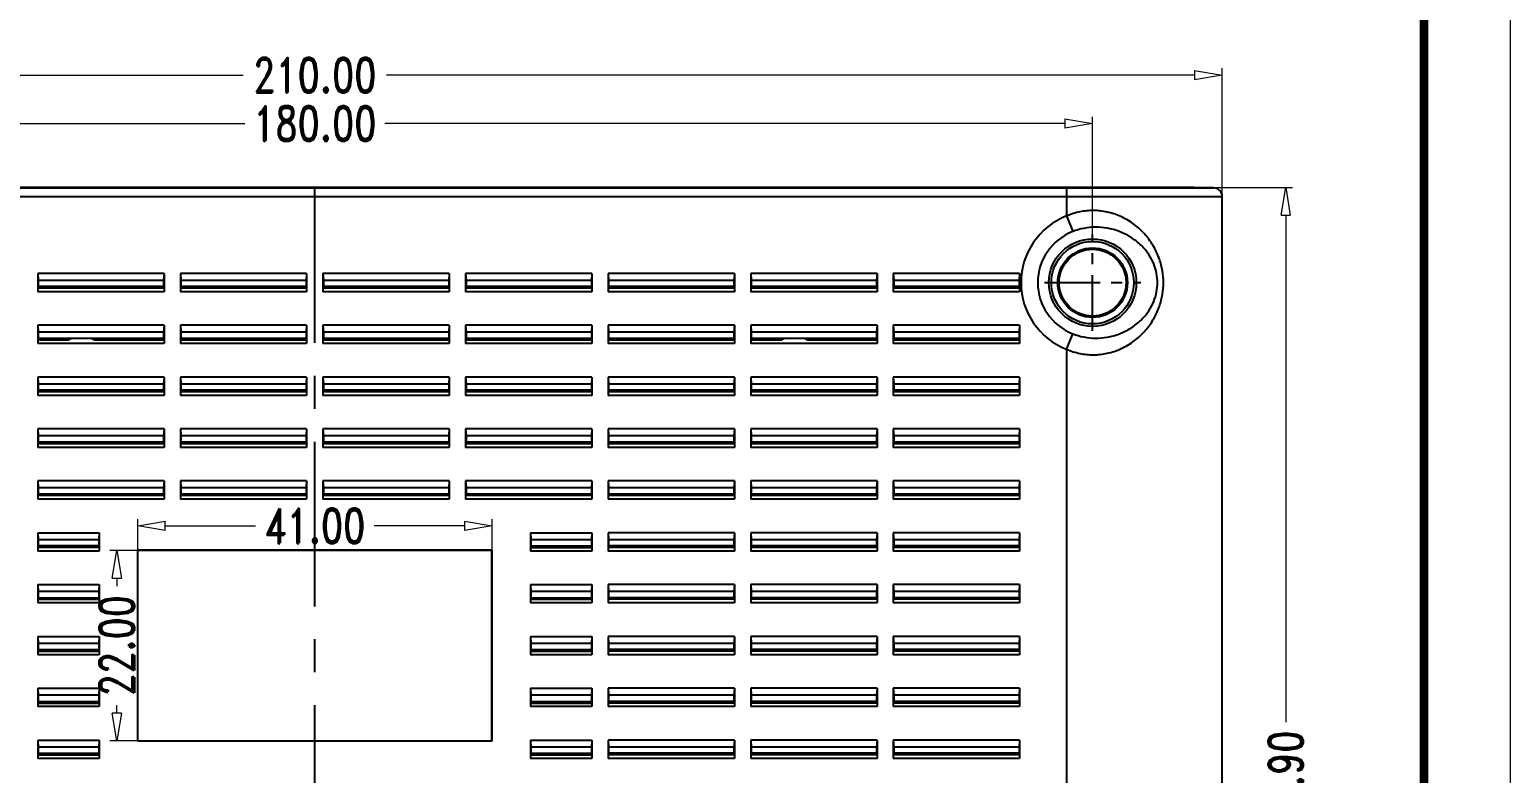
# Model space of a CAD drawing. Header units: millimetres. Extents: x 4911 to 5491, y 411 to 814.
# Drawn here: x 5320 to 5491.3, y 635.8 to 721.8 of the extents above; entities that cross this region are included whole.
import ezdxf

# ---------------------------------------------------------------- set-up
doc = ezdxf.new("R2010")
doc.units = ezdxf.units.MM
doc.linetypes.add('CENTER', pattern=[50.8, 31.75, -6.35, 6.35, -6.35])
doc.layers.add('dim', color=82, linetype='Continuous', lineweight=9)
doc.layers.add('from', color=7, linetype='Continuous', lineweight=13)
doc.styles.add('ROMAND', font='romand.shx', dxfattribs={"width": 0.75, "bigfont": 'gbcbig.shx'})
doc.dimstyles.new('YanXiu', dxfattribs={"dimtxt": 2.5, "dimasz": 2.2, "dimexe": 1, "dimexo": 0, "dimgap": 0.66, "dimtad": 0, "dimzin": 1, "dimdsep": 46, "dimtxsty": 'ROMAND', "dimblk": 'CLOSEDBLANK', "dimcen": 0, "dimclrd": 3, "dimclre": 3, "dimclrt": 7, "dimazin": 0, "dimtfac": 1, "dimtofl": 0, "dimtmove": 0, "dimatfit": 3, "dimldrblk": 'CLOSEDBLANK', "dimfxl": 1, "dimlwd": 5, "dimlwe": 5, "dimarcsym": 0})

# ---------------------------------------------------------------- blocks, each defined once
blk = doc.blocks.new('_ClosedBlank')
at = {"color": 0, "linetype": 'ByBlock', "lineweight": -2}
for p, q in [((-1, 0.167), (0, 0)), ((-1, 0.167), (-1, -0.167)), ((0, 0), (-1, -0.167))]:
    blk.add_line(p, q, dxfattribs=at)
blk = doc.blocks.new('*D45')
at = {"layer": 'Defpoints', "color": 0}
for p in [(5442.99, 710.95), (5262.99, 698.11), (5442.99, 698.11)]:
    blk.add_point(p, dxfattribs=at)
at = {"layer": 'dim', "color": 3, "lineweight": 5}
for p, q in [((5262.99, 698.11), (5262.99, 711.75)), ((5442.99, 698.11), (5442.99, 711.75)), ((5266.19, 710.95), (5344.9, 710.95)), ((5439.79, 710.95), (5361.07, 710.95))]:
    blk.add_line(p, q, dxfattribs=at)
at = {"layer": 'dim', "color": 3, "lineweight": 5, "xscale": 3.2, "yscale": 3.2, "zscale": 3.2, "rotation": 180}
blk.add_blockref('_ClosedBlank', (5262.99, 710.95), dxfattribs=at)
at = {"layer": 'dim', "color": 3, "lineweight": 5, "xscale": 3.2, "yscale": 3.2, "zscale": 3.2}
blk.add_blockref('_ClosedBlank', (5442.99, 710.95), dxfattribs=at)
at = {"layer": 'dim', "color": 7, "insert": (5352.99, 710.95), "char_height": 4, "attachment_point": 5, "style": 'ROMAND'}
blk.add_mtext('180.00', dxfattribs=at)
blk = doc.blocks.new('*D46')
at = {"layer": 'Defpoints', "color": 0}
for p in [(5457.99, 716.55), (5247.99, 702.5), (5457.99, 702.5)]:
    blk.add_point(p, dxfattribs=at)
at = {"layer": 'dim', "color": 3, "lineweight": 5}
for p, q in [((5247.99, 702.5), (5247.99, 717.35)), ((5251.19, 716.55), (5344.69, 716.55)), ((5454.79, 716.55), (5361.29, 716.55)), ((5457.99, 702.5), (5457.99, 717.35))]:
    blk.add_line(p, q, dxfattribs=at)
at = {"layer": 'dim', "color": 3, "lineweight": 5, "xscale": 3.2, "yscale": 3.2, "zscale": 3.2, "rotation": 180}
blk.add_blockref('_ClosedBlank', (5247.99, 716.55), dxfattribs=at)
at = {"layer": 'dim', "color": 3, "lineweight": 5, "xscale": 3.2, "yscale": 3.2, "zscale": 3.2}
blk.add_blockref('_ClosedBlank', (5457.99, 716.55), dxfattribs=at)
at = {"layer": 'dim', "color": 7, "insert": (5352.99, 716.55), "char_height": 4, "attachment_point": 5, "style": 'ROMAND'}
blk.add_mtext('210.00', dxfattribs=at)
blk = doc.blocks.new('*D49')
at = {"layer": 'Defpoints', "color": 0}
for p in [(5454.69, 703.55), (5439.48, 563.65), (5465.33, 563.65)]:
    blk.add_point(p, dxfattribs=at)
at = {"layer": 'dim', "color": 3, "lineweight": 5}
for p, q in [((5454.69, 703.55), (5466.13, 703.55)), ((5465.33, 700.35), (5465.33, 641.68)), ((5465.33, 566.85), (5465.33, 625.51)), ((5439.48, 563.65), (5466.13, 563.65))]:
    blk.add_line(p, q, dxfattribs=at)
at = {"layer": 'dim', "color": 3, "lineweight": 5, "xscale": 3.2, "yscale": 3.2, "zscale": 3.2}
for p, rotation in [((5465.33, 703.55), 90), ((5465.33, 563.65), 270)]:
    blk.add_blockref('_ClosedBlank', p, dxfattribs=dict(at, rotation=rotation))
at = {"layer": 'dim', "color": 7, "insert": (5465.33, 633.6), "char_height": 4, "attachment_point": 5, "rotation": 90, "style": 'ROMAND'}
blk.add_mtext('139.90', dxfattribs=at)
blk = doc.blocks.new('*D50')
at = {"layer": 'Defpoints', "color": 0}
for p in [(5332.49, 664.4), (5332.49, 661.55), (5373.49, 661.55)]:
    blk.add_point(p, dxfattribs=at)
at = {"layer": 'dim', "color": 3, "lineweight": 5}
for p, q in [((5332.49, 661.55), (5332.49, 665.2)), ((5373.49, 661.55), (5373.49, 665.2)), ((5335.69, 664.4), (5346.11, 664.4)), ((5370.29, 664.4), (5359.86, 664.4))]:
    blk.add_line(p, q, dxfattribs=at)
at = {"layer": 'dim', "color": 3, "lineweight": 5, "xscale": 3.2, "yscale": 3.2, "zscale": 3.2, "rotation": 180}
blk.add_blockref('_ClosedBlank', (5332.49, 664.4), dxfattribs=at)
at = {"layer": 'dim', "color": 3, "lineweight": 5, "xscale": 3.2, "yscale": 3.2, "zscale": 3.2}
blk.add_blockref('_ClosedBlank', (5373.49, 664.4), dxfattribs=at)
at = {"layer": 'dim', "color": 7, "insert": (5352.99, 664.4), "char_height": 4, "attachment_point": 5, "style": 'ROMAND'}
blk.add_mtext('41.00', dxfattribs=at)
blk = doc.blocks.new('*D51')
at = {"layer": 'Defpoints', "color": 0}
for p in [(5332.49, 661.55), (5330.07, 639.55), (5332.49, 639.55)]:
    blk.add_point(p, dxfattribs=at)
at = {"layer": 'dim', "color": 3, "lineweight": 5}
for p, q in [((5332.49, 661.55), (5329.27, 661.55)), ((5330.07, 658.35), (5330.07, 657.42)), ((5330.07, 642.75), (5330.07, 643.68)), ((5332.49, 639.55), (5329.27, 639.55))]:
    blk.add_line(p, q, dxfattribs=at)
at = {"layer": 'dim', "color": 3, "lineweight": 5, "xscale": 3.2, "yscale": 3.2, "zscale": 3.2}
for p, rotation in [((5330.07, 661.55), 90), ((5330.07, 639.55), 270)]:
    blk.add_blockref('_ClosedBlank', p, dxfattribs=dict(at, rotation=rotation))
at = {"layer": 'dim', "color": 7, "insert": (5330.07, 650.55), "char_height": 4, "attachment_point": 5, "rotation": 90, "style": 'ROMAND'}
blk.add_mtext('22.00', dxfattribs=at)

msp = doc.modelspace()

# ---------------------------------------------------------------- linework, layer by layer
at = {"color": 7, "linetype": 'Continuous'}
for p, q in [((5248.968, 703.505), (5457.003, 703.505)), ((5454.686, 703.546), (5251.286, 703.546)), ((5439.986, 703.546), (5439.986, 702.505)), ((5457.003, 703.505), (5454.686, 703.546)), ((5247.986, 702.505), (5457.986, 702.505)), ((5439.986, 702.505), (5439.986, 700.259)), ((5457.986, 581.726), (5457.986, 702.505)), ((5439.986, 700.259), (5440.686, 698.459)), ((5335.544, 693.616), (5320.928, 693.616)), ((5320.928, 693.616), (5320.928, 691.491)), ((5320.928, 693.616), (5320.986, 692.846)), ((5320.986, 692.846), (5335.486, 692.846)), ((5320.986, 692.846), (5320.986, 692.092)), ((5335.544, 693.616), (5335.486, 692.846)), ((5335.486, 692.846), (5335.486, 692.092)), ((5335.544, 693.616), (5335.544, 691.491)), ((5352.044, 693.616), (5337.428, 693.616)), ((5337.428, 693.616), (5337.428, 691.491)), ((5337.428, 693.616), (5337.486, 692.846)), ((5337.486, 692.846), (5351.986, 692.846)), ((5337.486, 692.846), (5337.486, 692.092)), ((5352.044, 693.616), (5351.986, 692.846)), ((5351.986, 692.846), (5351.986, 692.092)), ((5352.044, 693.616), (5352.044, 691.491)), ((5368.544, 693.616), (5353.928, 693.616)), ((5353.928, 693.616), (5353.986, 692.846)), ((5353.928, 693.616), (5353.928, 691.491)), ((5353.986, 692.846), (5368.486, 692.846)), ((5353.986, 692.846), (5353.986, 692.092)), ((5368.544, 693.616), (5368.486, 692.846)), ((5368.486, 692.846), (5368.486, 692.092)), ((5368.544, 693.616), (5368.544, 691.491)), ((5385.044, 693.616), (5370.428, 693.616)), ((5370.428, 693.616), (5370.486, 692.846)), ((5370.428, 693.616), (5370.428, 691.491)), ((5370.486, 692.846), (5384.986, 692.846)), ((5370.486, 692.846), (5370.486, 692.092)), ((5385.044, 693.616), (5384.986, 692.846)), ((5384.986, 692.846), (5384.986, 692.092)), ((5385.044, 693.616), (5385.044, 691.491)), ((5401.544, 693.616), (5386.928, 693.616)), ((5386.928, 693.616), (5386.986, 692.846)), ((5386.928, 693.616), (5386.928, 691.491)), ((5386.986, 692.846), (5401.486, 692.846)), ((5386.986, 692.846), (5386.986, 692.092)), ((5401.544, 693.616), (5401.486, 692.846)), ((5401.486, 692.846), (5401.486, 692.092)), ((5401.544, 693.616), (5401.544, 691.491)), ((5418.044, 693.616), (5403.428, 693.616)), ((5403.428, 693.616), (5403.486, 692.846)), ((5403.428, 693.616), (5403.428, 691.491)), ((5403.486, 692.846), (5417.986, 692.846)), ((5403.486, 692.846), (5403.486, 692.092)), ((5418.044, 693.616), (5417.986, 692.846)), ((5417.986, 692.846), (5417.986, 692.092)), ((5418.044, 693.616), (5418.044, 691.491)), ((5419.928, 693.616), (5419.986, 692.846)), ((5419.928, 693.616), (5419.928, 691.491)), ((5434.544, 693.616), (5419.928, 693.616)), ((5419.986, 692.846), (5419.986, 692.092)), ((5419.986, 692.846), (5434.486, 692.846)), ((5434.544, 693.616), (5434.486, 692.846)), ((5434.486, 692.846), (5434.486, 692.092)), ((5434.544, 693.616), (5434.544, 691.491)), ((5335.544, 691.491), (5320.928, 691.491)), ((5320.986, 691.91), (5320.968, 692.091)), ((5335.503, 691.91), (5320.968, 691.91)), ((5335.486, 692.092), (5320.986, 692.092)), ((5335.486, 691.91), (5335.503, 692.091)), ((5352.044, 691.491), (5337.428, 691.491)), ((5337.486, 691.91), (5337.468, 692.091)), ((5352.003, 691.91), (5337.468, 691.91)), ((5351.986, 692.092), (5337.486, 692.092)), ((5351.986, 691.91), (5352.003, 692.091)), ((5368.544, 691.491), (5353.928, 691.491)), ((5353.986, 691.91), (5353.968, 692.091)), ((5368.503, 691.91), (5353.968, 691.91)), ((5368.486, 692.092), (5353.986, 692.092)), ((5368.486, 691.91), (5368.503, 692.091)), ((5385.044, 691.491), (5370.428, 691.491)), ((5370.486, 691.91), (5370.468, 692.091)), ((5385.003, 691.91), (5370.468, 691.91)), ((5384.986, 692.092), (5370.486, 692.092)), ((5384.986, 691.91), (5385.003, 692.091)), ((5401.544, 691.491), (5386.928, 691.491)), ((5386.986, 691.91), (5386.968, 692.091)), ((5401.503, 691.91), (5386.968, 691.91)), ((5401.486, 692.092), (5386.986, 692.092)), ((5401.486, 691.91), (5401.503, 692.091)), ((5418.044, 691.491), (5403.428, 691.491)), ((5403.486, 691.91), (5403.468, 692.091)), ((5418.003, 691.91), (5403.468, 691.91)), ((5417.986, 692.092), (5403.486, 692.092)), ((5417.986, 691.91), (5418.003, 692.091)), ((5434.544, 691.491), (5419.928, 691.491)), ((5419.986, 691.91), (5419.968, 692.091)), ((5434.503, 691.91), (5419.968, 691.91)), ((5434.486, 692.092), (5419.986, 692.092)), ((5434.486, 691.91), (5434.503, 692.091)), ((5335.544, 687.616), (5320.928, 687.616)), ((5320.928, 687.616), (5320.928, 685.491)), ((5320.928, 687.616), (5320.986, 686.846)), ((5335.544, 687.616), (5335.486, 686.846)), ((5335.544, 687.616), (5335.544, 685.491)), ((5352.044, 687.616), (5337.428, 687.616)), ((5337.428, 687.616), (5337.428, 685.491)), ((5337.428, 687.616), (5337.486, 686.846)), ((5352.044, 687.616), (5351.986, 686.846)), ((5352.044, 687.616), (5352.044, 685.491)), ((5368.544, 687.616), (5353.928, 687.616)), ((5353.928, 687.616), (5353.986, 686.846)), ((5353.928, 687.616), (5353.928, 685.491)), ((5368.544, 687.616), (5368.486, 686.846)), ((5368.544, 687.616), (5368.544, 685.491)), ((5385.044, 687.616), (5370.428, 687.616)), ((5370.428, 687.616), (5370.486, 686.846)), ((5370.428, 687.616), (5370.428, 685.491)), ((5385.044, 687.616), (5384.986, 686.846)), ((5385.044, 687.616), (5385.044, 685.491)), ((5401.544, 687.616), (5386.928, 687.616)), ((5386.928, 687.616), (5386.986, 686.846)), ((5386.928, 687.616), (5386.928, 685.491)), ((5401.544, 687.616), (5401.486, 686.846)), ((5401.544, 687.616), (5401.544, 685.491)), ((5418.044, 687.616), (5403.428, 687.616)), ((5403.428, 687.616), (5403.486, 686.846)), ((5403.428, 687.616), (5403.428, 685.491)), ((5418.044, 687.616), (5417.986, 686.846)), ((5418.044, 687.616), (5418.044, 685.491)), ((5419.928, 687.616), (5419.986, 686.846)), ((5419.928, 687.616), (5419.928, 685.491)), ((5434.544, 687.616), (5419.928, 687.616)), ((5434.544, 687.616), (5434.486, 686.846)), ((5434.544, 687.616), (5434.544, 685.491)), ((5335.544, 685.491), (5320.928, 685.491)), ((5320.986, 685.91), (5320.968, 686.091)), ((5324.537, 685.91), (5320.968, 685.91)), ((5320.986, 686.846), (5335.486, 686.846)), ((5320.986, 686.846), (5320.986, 686.092)), ((5335.486, 686.092), (5320.986, 686.092)), ((5335.503, 685.91), (5327.435, 685.91)), ((5335.486, 686.846), (5335.486, 686.092)), ((5335.486, 685.91), (5335.503, 686.091)), ((5352.044, 685.491), (5337.428, 685.491)), ((5337.486, 685.91), (5337.468, 686.091)), ((5352.003, 685.91), (5337.468, 685.91)), ((5337.486, 686.846), (5351.986, 686.846)), ((5337.486, 686.846), (5337.486, 686.092)), ((5351.986, 686.092), (5337.486, 686.092)), ((5351.986, 686.846), (5351.986, 686.092)), ((5351.986, 685.91), (5352.003, 686.091)), ((5368.544, 685.491), (5353.928, 685.491)), ((5353.986, 685.91), (5353.968, 686.091)), ((5368.503, 685.91), (5353.968, 685.91)), ((5353.986, 686.846), (5368.486, 686.846)), ((5353.986, 686.846), (5353.986, 686.092)), ((5368.486, 686.092), (5353.986, 686.092)), ((5368.486, 686.846), (5368.486, 686.092)), ((5368.486, 685.91), (5368.503, 686.091)), ((5385.044, 685.491), (5370.428, 685.491)), ((5370.486, 685.91), (5370.468, 686.091)), ((5385.003, 685.91), (5370.468, 685.91)), ((5370.486, 686.846), (5384.986, 686.846)), ((5370.486, 686.846), (5370.486, 686.092)), ((5384.986, 686.092), (5370.486, 686.092)), ((5384.986, 686.846), (5384.986, 686.092)), ((5384.986, 685.91), (5385.003, 686.091)), ((5401.544, 685.491), (5386.928, 685.491)), ((5386.986, 685.91), (5386.968, 686.091)), ((5401.503, 685.91), (5386.968, 685.91)), ((5386.986, 686.846), (5401.486, 686.846)), ((5386.986, 686.846), (5386.986, 686.092)), ((5401.486, 686.092), (5386.986, 686.092)), ((5401.486, 686.846), (5401.486, 686.092)), ((5401.486, 685.91), (5401.503, 686.091)), ((5418.044, 685.491), (5403.428, 685.491)), ((5403.486, 685.91), (5403.468, 686.091)), ((5407.037, 685.91), (5403.468, 685.91)), ((5403.486, 686.846), (5417.986, 686.846)), ((5403.486, 686.846), (5403.486, 686.092)), ((5417.986, 686.092), (5403.486, 686.092)), ((5418.003, 685.91), (5409.935, 685.91)), ((5417.986, 686.846), (5417.986, 686.092)), ((5417.986, 685.91), (5418.003, 686.091)), ((5434.544, 685.491), (5419.928, 685.491)), ((5419.986, 685.91), (5419.968, 686.091)), ((5434.503, 685.91), (5419.968, 685.91)), ((5419.986, 686.846), (5419.986, 686.092)), ((5419.986, 686.846), (5434.486, 686.846)), ((5434.486, 686.092), (5419.986, 686.092)), ((5428.143, 685.91), (5428.143, 686.092)), ((5428.195, 685.91), (5428.195, 686.092)), ((5434.486, 686.846), (5434.486, 686.092)), ((5434.486, 685.91), (5434.503, 686.091)), ((5439.986, 684.832), (5440.686, 686.633)), ((5439.986, 684.832), (5439.986, 599.129)), ((5335.544, 681.616), (5320.928, 681.616)), ((5320.928, 681.616), (5320.928, 679.491)), ((5320.928, 681.616), (5320.986, 680.846)), ((5320.986, 680.846), (5335.486, 680.846)), ((5320.986, 680.846), (5320.986, 680.092)), ((5335.544, 681.616), (5335.486, 680.846)), ((5335.486, 680.846), (5335.486, 680.092)), ((5335.544, 681.616), (5335.544, 679.491)), ((5352.044, 681.616), (5337.428, 681.616)), ((5337.428, 681.616), (5337.428, 679.491)), ((5337.428, 681.616), (5337.486, 680.846)), ((5337.486, 680.846), (5351.986, 680.846)), ((5337.486, 680.846), (5337.486, 680.092)), ((5352.044, 681.616), (5351.986, 680.846)), ((5351.986, 680.846), (5351.986, 680.092)), ((5352.044, 681.616), (5352.044, 679.491)), ((5368.544, 681.616), (5353.928, 681.616)), ((5353.928, 681.616), (5353.986, 680.846)), ((5353.928, 681.616), (5353.928, 679.491)), ((5353.986, 680.846), (5368.486, 680.846)), ((5353.986, 680.846), (5353.986, 680.092)), ((5368.544, 681.616), (5368.486, 680.846)), ((5368.486, 680.846), (5368.486, 680.092)), ((5368.544, 681.616), (5368.544, 679.491)), ((5385.044, 681.616), (5370.428, 681.616)), ((5370.428, 681.616), (5370.486, 680.846)), ((5370.428, 681.616), (5370.428, 679.491)), ((5370.486, 680.846), (5384.986, 680.846)), ((5370.486, 680.846), (5370.486, 680.092)), ((5385.044, 681.616), (5384.986, 680.846)), ((5384.986, 680.846), (5384.986, 680.092)), ((5385.044, 681.616), (5385.044, 679.491)), ((5401.544, 681.616), (5386.928, 681.616)), ((5386.928, 681.616), (5386.986, 680.846)), ((5386.928, 681.616), (5386.928, 679.491)), ((5386.986, 680.846), (5401.486, 680.846)), ((5386.986, 680.846), (5386.986, 680.092)), ((5401.544, 681.616), (5401.486, 680.846)), ((5401.486, 680.846), (5401.486, 680.092)), ((5401.544, 681.616), (5401.544, 679.491)), ((5403.428, 681.616), (5403.486, 680.846)), ((5418.044, 681.616), (5403.428, 681.616)), ((5403.428, 681.616), (5403.428, 679.491)), ((5403.486, 680.846), (5417.986, 680.846)), ((5403.486, 680.846), (5403.486, 680.092)), ((5418.044, 681.616), (5417.986, 680.846)), ((5417.986, 680.846), (5417.986, 680.092)), ((5418.044, 681.616), (5418.044, 679.491)), ((5419.928, 681.616), (5419.928, 679.491)), ((5419.928, 681.616), (5419.986, 680.846)), ((5434.544, 681.616), (5419.928, 681.616)), ((5419.986, 680.846), (5419.986, 680.092)), ((5419.986, 680.846), (5434.486, 680.846)), ((5434.544, 681.616), (5434.486, 680.846)), ((5434.486, 680.846), (5434.486, 680.092)), ((5434.544, 681.616), (5434.544, 679.491)), ((5335.544, 679.491), (5320.928, 679.491)), ((5320.986, 679.91), (5320.968, 680.091)), ((5335.503, 679.91), (5320.968, 679.91)), ((5335.486, 680.092), (5320.986, 680.092)), ((5335.486, 679.91), (5335.503, 680.091)), ((5352.044, 679.491), (5337.428, 679.491)), ((5337.486, 679.91), (5337.468, 680.091)), ((5352.003, 679.91), (5337.468, 679.91)), ((5351.986, 680.092), (5337.486, 680.092)), ((5351.986, 679.91), (5352.003, 680.091)), ((5368.544, 679.491), (5353.928, 679.491)), ((5353.986, 679.91), (5353.968, 680.091)), ((5368.503, 679.91), (5353.968, 679.91)), ((5368.486, 680.092), (5353.986, 680.092)), ((5368.486, 679.91), (5368.503, 680.091)), ((5385.044, 679.491), (5370.428, 679.491)), ((5370.486, 679.91), (5370.468, 680.091)), ((5385.003, 679.91), (5370.468, 679.91)), ((5384.986, 680.092), (5370.486, 680.092)), ((5384.986, 679.91), (5385.003, 680.091)), ((5401.544, 679.491), (5386.928, 679.491)), ((5386.986, 679.91), (5386.968, 680.091)), ((5401.503, 679.91), (5386.968, 679.91)), ((5401.486, 680.092), (5386.986, 680.092)), ((5401.486, 679.91), (5401.503, 680.091)), ((5418.044, 679.491), (5403.428, 679.491)), ((5403.486, 679.91), (5403.468, 680.091)), ((5418.003, 679.91), (5403.468, 679.91)), ((5417.986, 680.092), (5403.486, 680.092)), ((5417.986, 679.91), (5418.003, 680.091)), ((5434.544, 679.491), (5419.928, 679.491)), ((5419.986, 679.91), (5419.968, 680.091)), ((5434.503, 679.91), (5419.968, 679.91)), ((5434.486, 680.092), (5419.986, 680.092)), ((5428.143, 679.91), (5428.143, 680.092)), ((5428.195, 679.91), (5428.195, 680.092)), ((5434.486, 679.91), (5434.503, 680.091)), ((5335.544, 675.616), (5320.928, 675.616)), ((5320.928, 675.616), (5320.928, 673.491)), ((5320.928, 675.616), (5320.986, 674.846)), ((5335.544, 675.616), (5335.486, 674.846)), ((5335.544, 675.616), (5335.544, 673.491)), ((5352.044, 675.616), (5337.428, 675.616)), ((5337.428, 675.616), (5337.428, 673.491)), ((5337.428, 675.616), (5337.486, 674.846)), ((5352.044, 675.616), (5351.986, 674.846)), ((5352.044, 675.616), (5352.044, 673.491)), ((5368.544, 675.616), (5353.928, 675.616)), ((5353.928, 675.616), (5353.986, 674.846)), ((5353.928, 675.616), (5353.928, 673.491)), ((5368.544, 675.616), (5368.486, 674.846)), ((5368.544, 675.616), (5368.544, 673.491)), ((5385.044, 675.616), (5370.428, 675.616)), ((5370.428, 675.616), (5370.486, 674.846)), ((5370.428, 675.616), (5370.428, 673.491)), ((5385.044, 675.616), (5384.986, 674.846)), ((5385.044, 675.616), (5385.044, 673.491)), ((5401.544, 675.616), (5386.928, 675.616)), ((5386.928, 675.616), (5386.986, 674.846)), ((5386.928, 675.616), (5386.928, 673.491)), ((5401.544, 675.616), (5401.486, 674.846)), ((5401.544, 675.616), (5401.544, 673.491)), ((5403.428, 675.616), (5403.486, 674.846)), ((5403.428, 675.616), (5403.428, 673.491)), ((5418.044, 675.616), (5403.428, 675.616)), ((5418.044, 675.616), (5417.986, 674.846)), ((5418.044, 675.616), (5418.044, 673.491)), ((5419.928, 675.616), (5419.928, 673.491)), ((5419.928, 675.616), (5419.986, 674.846)), ((5434.544, 675.616), (5419.928, 675.616)), ((5434.544, 675.616), (5434.486, 674.846)), ((5434.544, 675.616), (5434.544, 673.491)), ((5335.544, 673.491), (5320.928, 673.491)), ((5320.986, 673.91), (5320.968, 674.091)), ((5335.503, 673.91), (5320.968, 673.91)), ((5320.986, 674.846), (5335.486, 674.846)), ((5320.986, 674.846), (5320.986, 674.092)), ((5335.486, 674.092), (5320.986, 674.092)), ((5335.486, 674.846), (5335.486, 674.092)), ((5335.486, 673.91), (5335.503, 674.091)), ((5352.044, 673.491), (5337.428, 673.491)), ((5337.486, 673.91), (5337.468, 674.091)), ((5352.003, 673.91), (5337.468, 673.91)), ((5337.486, 674.846), (5351.986, 674.846)), ((5337.486, 674.846), (5337.486, 674.092)), ((5351.986, 674.092), (5337.486, 674.092)), ((5351.986, 674.846), (5351.986, 674.092)), ((5351.986, 673.91), (5352.003, 674.091)), ((5368.544, 673.491), (5353.928, 673.491)), ((5353.986, 673.91), (5353.968, 674.091)), ((5368.503, 673.91), (5353.968, 673.91)), ((5353.986, 674.846), (5368.486, 674.846)), ((5353.986, 674.846), (5353.986, 674.092)), ((5368.486, 674.092), (5353.986, 674.092)), ((5368.486, 674.846), (5368.486, 674.092)), ((5368.486, 673.91), (5368.503, 674.091)), ((5385.044, 673.491), (5370.428, 673.491)), ((5370.486, 673.91), (5370.468, 674.091)), ((5385.003, 673.91), (5370.468, 673.91)), ((5370.486, 674.846), (5384.986, 674.846)), ((5370.486, 674.846), (5370.486, 674.092)), ((5384.986, 674.092), (5370.486, 674.092)), ((5384.986, 674.846), (5384.986, 674.092)), ((5384.986, 673.91), (5385.003, 674.091)), ((5401.544, 673.491), (5386.928, 673.491)), ((5386.986, 673.91), (5386.968, 674.091)), ((5401.503, 673.91), (5386.968, 673.91)), ((5386.986, 674.846), (5401.486, 674.846)), ((5386.986, 674.846), (5386.986, 674.092)), ((5401.486, 674.092), (5386.986, 674.092)), ((5401.486, 674.846), (5401.486, 674.092)), ((5401.486, 673.91), (5401.503, 674.091)), ((5418.044, 673.491), (5403.428, 673.491)), ((5403.486, 673.91), (5403.468, 674.091)), ((5418.003, 673.91), (5403.468, 673.91)), ((5403.486, 674.846), (5403.486, 674.092)), ((5403.486, 674.846), (5417.986, 674.846)), ((5417.986, 674.092), (5403.486, 674.092)), ((5417.986, 674.846), (5417.986, 674.092)), ((5417.986, 673.91), (5418.003, 674.091)), ((5434.544, 673.491), (5419.928, 673.491)), ((5419.986, 673.91), (5419.968, 674.091)), ((5434.503, 673.91), (5419.968, 673.91)), ((5419.986, 674.846), (5419.986, 674.092)), ((5419.986, 674.846), (5434.486, 674.846)), ((5434.486, 674.092), (5419.986, 674.092)), ((5428.143, 673.91), (5428.143, 674.092)), ((5428.195, 673.91), (5428.195, 674.092)), ((5434.486, 674.846), (5434.486, 674.092)), ((5434.486, 673.91), (5434.503, 674.091)), ((5335.544, 669.616), (5320.928, 669.616)), ((5320.928, 669.616), (5320.928, 667.491)), ((5320.928, 669.616), (5320.986, 668.846)), ((5320.986, 668.846), (5335.486, 668.846)), ((5320.986, 668.846), (5320.986, 668.092)), ((5335.544, 669.616), (5335.486, 668.846)), ((5335.486, 668.846), (5335.486, 668.092)), ((5335.544, 669.616), (5335.544, 667.491)), ((5352.044, 669.616), (5337.428, 669.616)), ((5337.428, 669.616), (5337.428, 667.491)), ((5337.428, 669.616), (5337.486, 668.846)), ((5337.486, 668.846), (5351.986, 668.846)), ((5337.486, 668.846), (5337.486, 668.092)), ((5352.044, 669.616), (5351.986, 668.846)), ((5351.986, 668.846), (5351.986, 668.092)), ((5352.044, 669.616), (5352.044, 667.491)), ((5368.544, 669.616), (5353.928, 669.616)), ((5353.928, 669.616), (5353.986, 668.846)), ((5353.928, 669.616), (5353.928, 667.491)), ((5353.986, 668.846), (5368.486, 668.846)), ((5353.986, 668.846), (5353.986, 668.092)), ((5368.544, 669.616), (5368.486, 668.846)), ((5368.486, 668.846), (5368.486, 668.092)), ((5368.544, 669.616), (5368.544, 667.491)), ((5385.044, 669.616), (5370.428, 669.616)), ((5370.428, 669.616), (5370.486, 668.846)), ((5370.428, 669.616), (5370.428, 667.491)), ((5370.486, 668.846), (5384.986, 668.846)), ((5370.486, 668.846), (5370.486, 668.092)), ((5385.044, 669.616), (5384.986, 668.846)), ((5384.986, 668.846), (5384.986, 668.092)), ((5385.044, 669.616), (5385.044, 667.491)), ((5401.544, 669.616), (5386.928, 669.616)), ((5386.928, 669.616), (5386.986, 668.846)), ((5386.928, 669.616), (5386.928, 667.491)), ((5386.986, 668.846), (5401.486, 668.846)), ((5386.986, 668.846), (5386.986, 668.092)), ((5401.544, 669.616), (5401.486, 668.846)), ((5401.486, 668.846), (5401.486, 668.092)), ((5401.544, 669.616), (5401.544, 667.491)), ((5403.428, 669.616), (5403.428, 667.491)), ((5403.428, 669.616), (5403.486, 668.846)), ((5418.044, 669.616), (5403.428, 669.616)), ((5403.486, 668.846), (5403.486, 668.092)), ((5403.486, 668.846), (5417.986, 668.846)), ((5418.044, 669.616), (5417.986, 668.846)), ((5417.986, 668.846), (5417.986, 668.092)), ((5418.044, 669.616), (5418.044, 667.491)), ((5419.928, 669.616), (5419.928, 667.491)), ((5419.928, 669.616), (5419.986, 668.846)), ((5434.544, 669.616), (5419.928, 669.616)), ((5419.986, 668.846), (5419.986, 668.092)), ((5419.986, 668.846), (5434.486, 668.846)), ((5434.544, 669.616), (5434.486, 668.846)), ((5434.486, 668.846), (5434.486, 668.092)), ((5434.544, 669.616), (5434.544, 667.491)), ((5335.544, 667.491), (5320.928, 667.491)), ((5320.986, 667.91), (5320.968, 668.091)), ((5335.503, 667.91), (5320.968, 667.91)), ((5335.486, 668.092), (5320.986, 668.092)), ((5335.486, 667.91), (5335.503, 668.091)), ((5352.044, 667.491), (5337.428, 667.491)), ((5337.486, 667.91), (5337.468, 668.091)), ((5352.003, 667.91), (5337.468, 667.91)), ((5351.986, 668.092), (5337.486, 668.092)), ((5351.986, 667.91), (5352.003, 668.091)), ((5368.544, 667.491), (5353.928, 667.491)), ((5353.986, 667.91), (5353.968, 668.091)), ((5368.503, 667.91), (5353.968, 667.91)), ((5368.486, 668.092), (5353.986, 668.092)), ((5368.486, 667.91), (5368.503, 668.091)), ((5385.044, 667.491), (5370.428, 667.491)), ((5370.486, 667.91), (5370.468, 668.091)), ((5385.003, 667.91), (5370.468, 667.91)), ((5384.986, 668.092), (5370.486, 668.092)), ((5384.986, 667.91), (5385.003, 668.091)), ((5401.544, 667.491), (5386.928, 667.491)), ((5386.986, 667.91), (5386.968, 668.091)), ((5401.503, 667.91), (5386.968, 667.91)), ((5401.486, 668.092), (5386.986, 668.092)), ((5401.486, 667.91), (5401.503, 668.091)), ((5418.044, 667.491), (5403.428, 667.491)), ((5403.486, 667.91), (5403.468, 668.091)), ((5418.003, 667.91), (5403.468, 667.91)), ((5417.986, 668.092), (5403.486, 668.092)), ((5417.986, 667.91), (5418.003, 668.091)), ((5434.544, 667.491), (5419.928, 667.491)), ((5419.986, 667.91), (5419.968, 668.091)), ((5434.503, 667.91), (5419.968, 667.91)), ((5434.486, 668.092), (5419.986, 668.092)), ((5428.143, 667.91), (5428.143, 668.092)), ((5428.195, 667.91), (5428.195, 668.092)), ((5434.486, 667.91), (5434.503, 668.091)), ((5320.928, 663.616), (5328.044, 663.616)), ((5320.928, 663.616), (5320.928, 661.491)), ((5320.928, 663.616), (5320.986, 662.846)), ((5328.044, 663.616), (5327.986, 662.846)), ((5328.044, 663.616), (5328.044, 661.491)), ((5377.928, 663.616), (5385.044, 663.616)), ((5377.928, 663.616), (5377.928, 661.491)), ((5377.928, 663.616), (5377.986, 662.846)), ((5385.044, 663.616), (5384.986, 662.846)), ((5385.044, 663.616), (5385.044, 661.491)), ((5386.928, 663.616), (5386.986, 662.846)), ((5401.544, 663.616), (5386.928, 663.616)), ((5386.928, 663.616), (5386.928, 661.491)), ((5401.544, 663.616), (5401.486, 662.846)), ((5401.544, 663.616), (5401.544, 661.491)), ((5403.428, 663.616), (5403.428, 661.491)), ((5403.428, 663.616), (5403.486, 662.846)), ((5418.044, 663.616), (5403.428, 663.616)), ((5418.044, 663.616), (5417.986, 662.846)), ((5418.044, 663.616), (5418.044, 661.491)), ((5419.928, 663.616), (5419.928, 661.491)), ((5419.928, 663.616), (5419.986, 662.846)), ((5434.544, 663.616), (5419.928, 663.616)), ((5434.544, 663.616), (5434.486, 662.846)), ((5434.544, 663.616), (5434.544, 661.491)), ((5328.044, 661.491), (5320.928, 661.491)), ((5320.986, 661.91), (5320.968, 662.091)), ((5320.986, 662.846), (5327.986, 662.846)), ((5320.986, 662.846), (5320.986, 662.092)), ((5327.986, 662.092), (5320.986, 662.092)), ((5327.986, 661.91), (5320.986, 661.91)), ((5327.986, 662.846), (5327.986, 662.092)), ((5327.986, 661.91), (5328.003, 662.092)), ((5373.512, 661.58), (5332.46, 661.58)), ((5332.46, 661.58), (5332.486, 661.553)), ((5332.46, 661.58), (5332.46, 639.527)), ((5373.486, 661.553), (5332.486, 661.553)), ((5332.486, 661.553), (5332.486, 639.553)), ((5373.512, 661.58), (5373.486, 661.553)), ((5373.486, 639.553), (5373.486, 661.553)), ((5373.512, 639.527), (5373.512, 661.58)), ((5385.044, 661.491), (5377.928, 661.491)), ((5377.968, 662.092), (5385.003, 662.092)), ((5377.986, 661.91), (5377.968, 662.092)), ((5377.968, 661.91), (5385.003, 661.91)), ((5377.986, 662.846), (5384.986, 662.846)), ((5377.986, 662.846), (5377.986, 662.092)), ((5384.986, 662.846), (5384.986, 662.092)), ((5384.986, 661.91), (5385.003, 662.091)), ((5401.544, 661.491), (5386.928, 661.491)), ((5386.986, 661.91), (5386.968, 662.091)), ((5401.503, 661.91), (5386.968, 661.91)), ((5386.986, 662.846), (5401.486, 662.846)), ((5386.986, 662.846), (5386.986, 662.092)), ((5401.486, 662.092), (5386.986, 662.092)), ((5401.486, 662.846), (5401.486, 662.092)), ((5401.486, 661.91), (5401.503, 662.091)), ((5418.044, 661.491), (5403.428, 661.491)), ((5403.486, 661.91), (5403.468, 662.091)), ((5418.003, 661.91), (5403.468, 661.91)), ((5403.486, 662.846), (5403.486, 662.092)), ((5403.486, 662.846), (5417.986, 662.846)), ((5417.986, 662.092), (5403.486, 662.092)), ((5417.986, 662.846), (5417.986, 662.092)), ((5417.986, 661.91), (5418.003, 662.091)), ((5434.544, 661.491), (5419.928, 661.491)), ((5419.986, 661.91), (5419.968, 662.091)), ((5434.503, 661.91), (5419.968, 661.91)), ((5419.986, 662.846), (5419.986, 662.092)), ((5419.986, 662.846), (5434.486, 662.846)), ((5434.486, 662.092), (5419.986, 662.092)), ((5428.143, 661.91), (5428.143, 662.092)), ((5428.195, 661.91), (5428.195, 662.092)), ((5434.486, 662.846), (5434.486, 662.092)), ((5434.486, 661.91), (5434.503, 662.091)), ((5320.928, 657.616), (5328.044, 657.616)), ((5320.928, 657.616), (5320.928, 655.491)), ((5320.928, 657.616), (5320.986, 656.846)), ((5320.986, 656.846), (5327.986, 656.846)), ((5320.986, 656.846), (5320.986, 656.092)), ((5328.044, 657.616), (5327.986, 656.846)), ((5327.986, 656.846), (5327.986, 656.092)), ((5328.044, 657.616), (5328.044, 655.491)), ((5377.928, 657.616), (5385.044, 657.616)), ((5377.928, 657.616), (5377.928, 655.491)), ((5377.928, 657.616), (5377.986, 656.846)), ((5377.986, 656.846), (5384.986, 656.846)), ((5377.986, 656.846), (5377.986, 656.092)), ((5385.044, 657.616), (5384.986, 656.846)), ((5384.986, 656.846), (5384.986, 656.092)), ((5385.044, 657.616), (5385.044, 655.491)), ((5386.928, 657.616), (5386.928, 655.491)), ((5386.928, 657.616), (5386.986, 656.846)), ((5401.544, 657.616), (5386.928, 657.616)), ((5386.986, 656.846), (5386.986, 656.092)), ((5386.986, 656.846), (5401.486, 656.846)), ((5401.544, 657.616), (5401.486, 656.846)), ((5401.486, 656.846), (5401.486, 656.092)), ((5401.544, 657.616), (5401.544, 655.491)), ((5403.428, 657.616), (5403.428, 655.491)), ((5403.428, 657.616), (5403.486, 656.846)), ((5418.044, 657.616), (5403.428, 657.616)), ((5403.486, 656.846), (5403.486, 656.092)), ((5403.486, 656.846), (5417.986, 656.846)), ((5418.044, 657.616), (5417.986, 656.846)), ((5417.986, 656.846), (5417.986, 656.092)), ((5418.044, 657.616), (5418.044, 655.491)), ((5419.928, 657.616), (5419.928, 655.491)), ((5419.928, 657.616), (5419.986, 656.846)), ((5434.544, 657.616), (5419.928, 657.616)), ((5419.986, 656.846), (5419.986, 656.092)), ((5419.986, 656.846), (5434.486, 656.846)), ((5434.544, 657.616), (5434.486, 656.846)), ((5434.486, 656.846), (5434.486, 656.092)), ((5434.544, 657.616), (5434.544, 655.491)), ((5328.044, 655.491), (5320.928, 655.491)), ((5320.968, 656.092), (5328.003, 656.092)), ((5320.986, 655.91), (5320.968, 656.091)), ((5320.968, 655.91), (5328.003, 655.91)), ((5327.986, 655.91), (5328.003, 656.092)), ((5385.044, 655.491), (5377.928, 655.491)), ((5377.968, 656.092), (5385.003, 656.092)), ((5377.986, 655.91), (5377.968, 656.092)), ((5377.968, 655.91), (5385.003, 655.91)), ((5384.986, 655.91), (5385.003, 656.091)), ((5401.544, 655.491), (5386.928, 655.491)), ((5386.986, 655.91), (5386.968, 656.091)), ((5401.503, 655.91), (5386.968, 655.91)), ((5401.486, 656.092), (5386.986, 656.092)), ((5401.486, 655.91), (5401.503, 656.091)), ((5418.044, 655.491), (5403.428, 655.491)), ((5403.486, 655.91), (5403.468, 656.091)), ((5418.003, 655.91), (5403.468, 655.91)), ((5417.986, 656.092), (5403.486, 656.092)), ((5417.986, 655.91), (5418.003, 656.091)), ((5434.544, 655.491), (5419.928, 655.491)), ((5419.986, 655.91), (5419.968, 656.091)), ((5434.503, 655.91), (5419.968, 655.91)), ((5434.486, 656.092), (5419.986, 656.092)), ((5428.143, 655.91), (5428.143, 656.092)), ((5428.195, 655.91), (5428.195, 656.092)), ((5434.486, 655.91), (5434.503, 656.091)), ((5320.928, 651.616), (5328.044, 651.616)), ((5320.928, 651.616), (5320.928, 649.491)), ((5320.928, 651.616), (5320.986, 650.846)), ((5328.044, 651.616), (5327.986, 650.846)), ((5328.044, 651.616), (5328.044, 649.491)), ((5377.928, 651.616), (5377.928, 649.491)), ((5377.928, 651.616), (5377.986, 650.846)), ((5377.928, 651.616), (5385.044, 651.616)), ((5385.044, 651.616), (5384.986, 650.846)), ((5385.044, 651.616), (5385.044, 649.491)), ((5386.928, 651.616), (5386.928, 649.491)), ((5386.928, 651.616), (5386.986, 650.846)), ((5401.544, 651.616), (5386.928, 651.616)), ((5401.544, 651.616), (5401.486, 650.846)), ((5401.544, 651.616), (5401.544, 649.491)), ((5403.428, 651.616), (5403.428, 649.491)), ((5403.428, 651.616), (5403.486, 650.846)), ((5418.044, 651.616), (5403.428, 651.616)), ((5418.044, 651.616), (5417.986, 650.846)), ((5418.044, 651.616), (5418.044, 649.491)), ((5419.928, 651.616), (5419.928, 649.491)), ((5419.928, 651.616), (5419.986, 650.846)), ((5434.544, 651.616), (5419.928, 651.616)), ((5434.544, 651.616), (5434.486, 650.846)), ((5434.544, 651.616), (5434.544, 649.491)), ((5328.044, 649.491), (5320.928, 649.491)), ((5320.968, 650.092), (5328.003, 650.092)), ((5320.986, 649.91), (5320.968, 650.091)), ((5320.968, 649.91), (5328.003, 649.91)), ((5320.986, 650.846), (5327.986, 650.846)), ((5320.986, 650.846), (5320.986, 650.092)), ((5327.986, 650.846), (5327.986, 650.092)), ((5327.986, 649.91), (5328.003, 650.092)), ((5385.044, 649.491), (5377.928, 649.491)), ((5377.986, 649.91), (5377.968, 650.092)), ((5377.968, 650.092), (5385.003, 650.092)), ((5377.968, 649.91), (5385.003, 649.91)), ((5377.986, 650.846), (5377.986, 650.092)), ((5377.986, 650.846), (5384.986, 650.846)), ((5384.986, 650.846), (5384.986, 650.092)), ((5384.986, 649.91), (5385.003, 650.091)), ((5401.544, 649.491), (5386.928, 649.491)), ((5386.986, 649.91), (5386.968, 650.091)), ((5401.503, 649.91), (5386.968, 649.91)), ((5386.986, 650.846), (5386.986, 650.092)), ((5386.986, 650.846), (5401.486, 650.846)), ((5401.486, 650.092), (5386.986, 650.092)), ((5401.486, 650.846), (5401.486, 650.092)), ((5401.486, 649.91), (5401.503, 650.091)), ((5418.044, 649.491), (5403.428, 649.491)), ((5403.486, 649.91), (5403.468, 650.091)), ((5418.003, 649.91), (5403.468, 649.91)), ((5403.486, 650.846), (5403.486, 650.092)), ((5403.486, 650.846), (5417.986, 650.846)), ((5417.986, 650.092), (5403.486, 650.092)), ((5417.986, 650.846), (5417.986, 650.092)), ((5417.986, 649.91), (5418.003, 650.091)), ((5434.544, 649.491), (5419.928, 649.491)), ((5419.986, 649.91), (5419.968, 650.091)), ((5434.503, 649.91), (5419.968, 649.91)), ((5419.986, 650.846), (5419.986, 650.092)), ((5419.986, 650.846), (5434.486, 650.846)), ((5434.486, 650.092), (5419.986, 650.092)), ((5428.143, 649.91), (5428.143, 650.092)), ((5428.195, 649.91), (5428.195, 650.092)), ((5434.486, 650.846), (5434.486, 650.092)), ((5434.486, 649.91), (5434.503, 650.091)), ((5320.928, 645.616), (5328.044, 645.616)), ((5320.928, 645.616), (5320.928, 643.491)), ((5320.928, 645.616), (5320.986, 644.846)), ((5320.986, 644.846), (5327.986, 644.846)), ((5320.986, 644.846), (5320.986, 644.092)), ((5328.044, 645.616), (5327.986, 644.846)), ((5327.986, 644.846), (5327.986, 644.092)), ((5328.044, 645.616), (5328.044, 643.491)), ((5377.928, 645.616), (5377.928, 643.491)), ((5377.928, 645.616), (5377.986, 644.846)), ((5377.928, 645.616), (5385.044, 645.616)), ((5377.986, 644.846), (5377.986, 644.092)), ((5377.986, 644.846), (5384.986, 644.846)), ((5385.044, 645.616), (5384.986, 644.846)), ((5384.986, 644.846), (5384.986, 644.092)), ((5385.044, 645.616), (5385.044, 643.491)), ((5386.928, 645.616), (5386.928, 643.491)), ((5386.928, 645.616), (5386.986, 644.846)), ((5401.544, 645.616), (5386.928, 645.616)), ((5386.986, 644.846), (5386.986, 644.092)), ((5386.986, 644.846), (5401.486, 644.846)), ((5401.544, 645.616), (5401.486, 644.846)), ((5401.486, 644.846), (5401.486, 644.092)), ((5401.544, 645.616), (5401.544, 643.491)), ((5403.428, 645.616), (5403.428, 643.491)), ((5403.428, 645.616), (5403.486, 644.846)), ((5418.044, 645.616), (5403.428, 645.616)), ((5403.486, 644.846), (5403.486, 644.092)), ((5403.486, 644.846), (5417.986, 644.846)), ((5418.044, 645.616), (5417.986, 644.846)), ((5417.986, 644.846), (5417.986, 644.092)), ((5418.044, 645.616), (5418.044, 643.491)), ((5419.928, 645.616), (5419.928, 643.491)), ((5419.928, 645.616), (5419.986, 644.846)), ((5434.544, 645.616), (5419.928, 645.616)), ((5419.986, 644.846), (5419.986, 644.092)), ((5419.986, 644.846), (5434.486, 644.846)), ((5434.544, 645.616), (5434.486, 644.846)), ((5434.486, 644.846), (5434.486, 644.092)), ((5434.544, 645.616), (5434.544, 643.491)), ((5328.044, 643.491), (5320.928, 643.491)), ((5320.968, 644.092), (5328.003, 644.092)), ((5320.986, 643.91), (5320.968, 644.091)), ((5320.968, 643.91), (5328.003, 643.91)), ((5327.986, 643.91), (5328.003, 644.092)), ((5385.044, 643.491), (5377.928, 643.491)), ((5377.986, 643.91), (5377.968, 644.092)), ((5377.968, 644.092), (5385.003, 644.092)), ((5377.968, 643.91), (5385.003, 643.91)), ((5384.986, 643.91), (5385.003, 644.091)), ((5401.544, 643.491), (5386.928, 643.491)), ((5386.986, 643.91), (5386.968, 644.091)), ((5401.503, 643.91), (5386.968, 643.91)), ((5401.486, 644.092), (5386.986, 644.092)), ((5401.486, 643.91), (5401.503, 644.091)), ((5418.044, 643.491), (5403.428, 643.491)), ((5403.486, 643.91), (5403.468, 644.091)), ((5418.003, 643.91), (5403.468, 643.91)), ((5417.986, 644.092), (5403.486, 644.092)), ((5417.986, 643.91), (5418.003, 644.091)), ((5434.544, 643.491), (5419.928, 643.491)), ((5419.986, 643.91), (5419.968, 644.091)), ((5434.503, 643.91), (5419.968, 643.91)), ((5434.486, 644.092), (5419.986, 644.092)), ((5428.143, 643.91), (5428.143, 644.092)), ((5428.195, 643.91), (5428.195, 644.092)), ((5434.486, 643.91), (5434.503, 644.091)), ((5320.928, 639.616), (5328.044, 639.616)), ((5320.928, 639.616), (5320.928, 637.491)), ((5320.928, 639.616), (5320.986, 638.846)), ((5328.044, 639.616), (5327.986, 638.846)), ((5328.044, 639.616), (5328.044, 637.491)), ((5332.46, 639.527), (5332.486, 639.553)), ((5332.46, 639.527), (5373.512, 639.527)), ((5332.486, 639.553), (5373.486, 639.553)), ((5373.512, 639.527), (5373.486, 639.553)), ((5377.928, 639.616), (5377.928, 637.491)), ((5377.928, 639.616), (5377.986, 638.846)), ((5377.928, 639.616), (5385.044, 639.616)), ((5385.044, 639.616), (5384.986, 638.846)), ((5385.044, 639.616), (5385.044, 637.491)), ((5386.928, 639.616), (5386.928, 637.491)), ((5386.928, 639.616), (5386.986, 638.846)), ((5401.544, 639.616), (5386.928, 639.616)), ((5401.544, 639.616), (5401.486, 638.846)), ((5401.544, 639.616), (5401.544, 637.491)), ((5403.428, 639.616), (5403.428, 637.491)), ((5403.428, 639.616), (5403.486, 638.846)), ((5418.044, 639.616), (5403.428, 639.616)), ((5418.044, 639.616), (5417.986, 638.846)), ((5418.044, 639.616), (5418.044, 637.491)), ((5419.928, 639.616), (5419.928, 637.491)), ((5419.928, 639.616), (5419.986, 638.846)), ((5434.544, 639.616), (5419.928, 639.616)), ((5434.544, 639.616), (5434.486, 638.846)), ((5434.544, 639.616), (5434.544, 637.491)), ((5328.044, 637.491), (5320.928, 637.491)), ((5320.968, 638.092), (5328.003, 638.092)), ((5320.986, 637.91), (5320.968, 638.091)), ((5320.968, 637.91), (5328.003, 637.91)), ((5320.986, 638.846), (5327.986, 638.846)), ((5320.986, 638.846), (5320.986, 638.092)), ((5327.986, 638.846), (5327.986, 638.092)), ((5327.986, 637.91), (5328.003, 638.092)), ((5385.044, 637.491), (5377.928, 637.491)), ((5377.986, 637.91), (5377.968, 638.092)), ((5377.968, 638.092), (5385.003, 638.092)), ((5377.968, 637.91), (5385.003, 637.91)), ((5377.986, 638.846), (5377.986, 638.092)), ((5377.986, 638.846), (5384.986, 638.846)), ((5384.986, 638.846), (5384.986, 638.092)), ((5384.986, 637.91), (5385.003, 638.091)), ((5401.544, 637.491), (5386.928, 637.491)), ((5386.986, 637.91), (5386.968, 638.091)), ((5401.503, 637.91), (5386.968, 637.91)), ((5386.986, 638.846), (5386.986, 638.092)), ((5386.986, 638.846), (5401.486, 638.846)), ((5401.486, 638.092), (5386.986, 638.092)), ((5401.486, 638.846), (5401.486, 638.092)), ((5401.486, 637.91), (5401.503, 638.091)), ((5418.044, 637.491), (5403.428, 637.491)), ((5403.486, 637.91), (5403.468, 638.091)), ((5418.003, 637.91), (5403.468, 637.91)), ((5403.486, 638.846), (5403.486, 638.092)), ((5403.486, 638.846), (5417.986, 638.846)), ((5417.986, 638.092), (5403.486, 638.092)), ((5417.986, 638.846), (5417.986, 638.092)), ((5417.986, 637.91), (5418.003, 638.091)), ((5434.544, 637.491), (5419.928, 637.491)), ((5419.986, 637.91), (5419.968, 638.091)), ((5434.503, 637.91), (5419.968, 637.91)), ((5419.986, 638.846), (5419.986, 638.092)), ((5419.986, 638.846), (5434.486, 638.846)), ((5434.486, 638.092), (5419.986, 638.092)), ((5428.143, 637.91), (5428.143, 638.092)), ((5428.195, 637.91), (5428.195, 638.092)), ((5434.486, 638.846), (5434.486, 638.092)), ((5434.486, 637.91), (5434.503, 638.091))]:
    msp.add_line(p, q, dxfattribs=at)
at = {"color": 1, "linetype": 'CENTER', "ltscale": 0.6}
msp.add_line((5352.986, 563.653), (5352.986, 703.546), dxfattribs=at)
at = {"color": 1, "linetype": 'CENTER', "ltscale": 0.202383}
for p, q in [((5442.986, 686.98), (5442.986, 698.111)), ((5437.42, 692.546), (5448.551, 692.546))]:
    msp.add_line(p, q, dxfattribs=at)
at = {"color": 7, "linetype": 'Continuous'}
for radius in [5.06, 4.77, 4.026, 3.97, 3.871]:
    msp.add_circle((5442.986, 692.546), radius, dxfattribs=at)
for centre, radius, start, end in [((5456.986, 702.505), 1, 359.97239, 88.99068), ((5442.986, 692.546), 8.276, 111.2531, 248.74688), ((5442.986, 692.546), 6.344, 111.25257, 248.74743), ((5352.986, 690.546), 2.46, 140.92122, 145.81519), ((5352.986, 690.546), 2.25, 136.07412, 142.37673), ((5352.986, 690.546), 2.25, 37.62327, 43.92588), ((5352.986, 690.546), 2.46, 34.18481, 39.07878), ((5425.486, 690.546), 2.46, 140.92122, 145.81519), ((5425.486, 690.546), 2.25, 136.07412, 142.37673), ((5425.486, 690.546), 2.25, 37.62327, 43.92588), ((5425.486, 690.546), 2.46, 34.18481, 39.07878)]:
    msp.add_arc(centre, radius, start, end, dxfattribs=at)
for centre, major_axis, ratio, start_param, end_param in [((5425.539, 690.599), (1.844, 1.844), 0.9972647, -0.253171, -0.1744826), ((5425.592, 690.652), (1.844, 1.844), 0.9972647, -0.2760139, -0.1970093), ((5325.986, 683.928), (0, 2.456), 0.9988494, 0.4927356, 0.6318431), ((5325.986, 683.928), (0, 2.456), 0.9988494, -0.6318431, -0.4927356), ((5408.486, 683.928), (0, 2.456), 0.9988494, 0.4927356, 0.6318431), ((5408.486, 683.928), (0, 2.456), 0.9988494, -0.6318431, -0.4927356)]:
    msp.add_ellipse(centre, major_axis=major_axis, ratio=ratio, start_param=start_param, end_param=end_param, dxfattribs=at)
for points, start_tangent, end_tangent in [([(5451.18, 692.546), (5451.071, 693.881), (5450.718, 695.273), (5450.077, 696.685), (5449.108, 698.055), (5447.804, 699.274), (5446.273, 700.184), (5444.664, 700.717), (5443.065, 700.891), (5441.493, 700.735), (5439.986, 700.259)], (-0.0001977, 1), (-0.9177251, -0.3972162)), ([(5450.494, 692.546), (5450.393, 693.606), (5450.066, 694.707), (5449.476, 695.815), (5448.594, 696.874), (5447.424, 697.798), (5446.076, 698.471), (5444.682, 698.851), (5443.31, 698.962), (5441.97, 698.828), (5440.686, 698.459)], (-0.0000875, 1), (-0.9320194, -0.3624084)), ([(5439.986, 684.832), (5441.492, 684.357), (5443.067, 684.2), (5444.668, 684.376), (5446.28, 684.911), (5447.812, 685.824), (5449.113, 687.041), (5450.079, 688.409), (5450.717, 689.814), (5451.07, 691.205), (5451.18, 692.546)], (0.9177303, -0.3972042), (-0.0002827, 1)), ([(5440.686, 686.633), (5441.969, 686.264), (5443.312, 686.13), (5444.685, 686.241), (5446.083, 686.623), (5447.431, 687.298), (5448.597, 688.221), (5449.477, 689.278), (5450.064, 690.38), (5450.392, 691.481), (5450.494, 692.546)], (0.9320208, -0.3624049), (-0.0001462, 1))]:
    msp.add_spline(points, degree=3, dxfattribs=dict(at, start_tangent=start_tangent, end_tangent=end_tangent))
at = {"layer": 'from'}
msp.add_lwpolyline([(4911.271, 410.979), (5491.33, 410.979), (5491.33, 814.068), (4911.271, 814.068)], close=True, dxfattribs=at)
at = {"layer": 'from', "const_width": 1}
msp.add_lwpolyline([(4921.268, 420.976), (4921.268, 804.071), (5481.333, 804.071), (5481.333, 420.976), (4921.268, 420.976)], dxfattribs=at)

# ---------------------------------------------------------------- dimensions: what is measured, and where the dimension line sits
at = {"layer": 'dim'}
for base, p1, p2, picture, middle in [((5457.986, 716.555), (5247.986, 702.505), (5457.986, 702.505), '*D46', (5352.986, 716.555)), ((5442.986, 710.955), (5262.986, 698.111), (5442.986, 698.111), '*D45', (5352.986, 710.955)), ((5332.486, 664.398), (5373.486, 661.553), (5332.486, 661.553), '*D50', (5352.986, 664.398))]:
    dim = msp.add_linear_dim(base=base, p1=p1, p2=p2, dimstyle='YanXiu', override={"dimtxt": 4, "dimasz": 3.2, "dimexe": 0.7996, "dimgap": 0.7996}, dxfattribs=at)
    dim.commit()
    dim.dimension.update_dxf_attribs({"geometry": picture, "text_midpoint": middle})
for base, p1, p2, picture, middle in [((5465.33, 563.65), (5454.686, 703.546), (5439.48, 563.65), '*D49', (5465.33, 633.598)), ((5330.07, 639.553), (5332.486, 661.553), (5332.486, 639.553), '*D51', (5330.07, 650.553))]:
    dim = msp.add_linear_dim(base=base, p1=p1, p2=p2, angle=90, dimstyle='YanXiu', override={"dimtxt": 4, "dimasz": 3.2, "dimexe": 0.7996, "dimgap": 0.7996}, dxfattribs=at)
    dim.commit()
    dim.dimension.update_dxf_attribs({"geometry": picture, "text_midpoint": middle})

doc.saveas('drawing.dxf')
